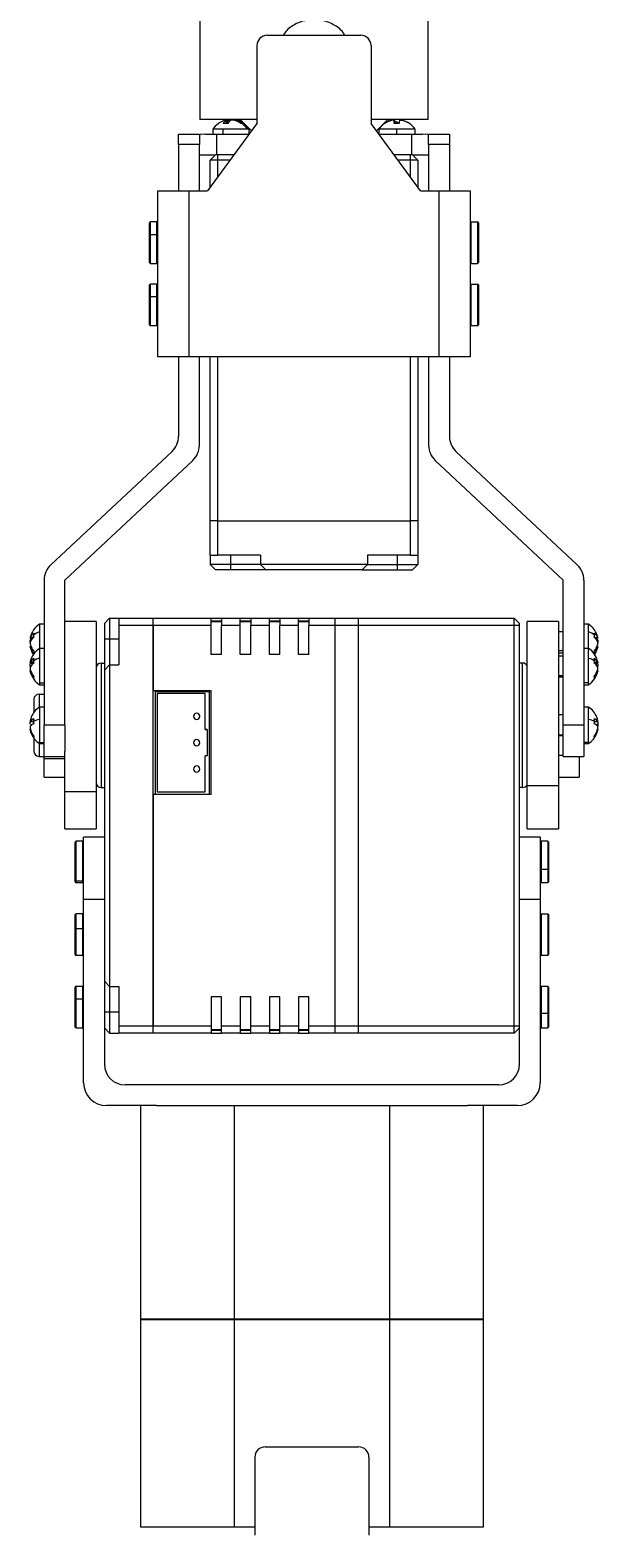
# Model space of a CAD drawing. Header units: millimetres. Extents: x 1167 to 2427, y 18 to 909.
# Drawn here: x 1397.4 to 1452.2, y 558.8 to 703.2 of the extents above; entities that cross this region are included whole.
import ezdxf

# ---------------------------------------------------------------- set-up
doc = ezdxf.new("R2010")
doc.units = ezdxf.units.MM

msp = doc.modelspace()

# ---------------------------------------------------------------- linework, layer by layer
at = {"color": 7, "linetype": 'Continuous', "lineweight": 25}
for p, q in [((1413.789, 705.565), (1413.789, 694.565)), ((1435.789, 694.565), (1435.789, 705.565)), ((1419.289, 701.685), (1419.289, 694.185)), ((1420.289, 702.685), (1429.289, 702.685)), ((1430.289, 701.685), (1430.289, 694.185)), ((1419.289, 694.565), (1413.789, 694.565)), ((1416.385, 694.173), (1416.385, 694.528)), ((1417.193, 694.528), (1417.193, 694.458)), ((1417.387, 694.468), (1417.415, 694.491)), ((1417.425, 694.457), (1417.425, 694.528)), ((1417.689, 694.565), (1418.772, 693.482)), ((1435.789, 694.565), (1430.289, 694.565)), ((1430.806, 693.482), (1431.889, 694.565)), ((1432.259, 694.481), (1432.216, 694.491)), ((1432.259, 694.491), (1432.303, 694.481)), ((1432.526, 694.165), (1432.526, 694.528)), ((1432.553, 694.168), (1432.553, 694.491)), ((1411.739, 693.155), (1413.739, 693.155)), ((1411.739, 692.155), (1411.739, 693.155)), ((1413.739, 693.155), (1413.739, 692.155)), ((1414.339, 693.155), (1415.406, 693.155)), ((1419.289, 694.185), (1414.514, 687.685)), ((1415.039, 693.621), (1415.039, 693.155)), ((1416.004, 693.621), (1415.039, 693.621)), ((1415.406, 693.155), (1415.406, 691.155)), ((1415.406, 693.155), (1418.539, 693.155)), ((1416.004, 693.621), (1416.004, 693.155)), ((1418.353, 693.621), (1416.004, 693.621)), ((1418.539, 693.621), (1418.353, 693.621)), ((1418.539, 693.164), (1418.539, 693.621)), ((1418.633, 693.621), (1418.539, 693.621)), ((1435.064, 687.685), (1430.289, 694.185)), ((1431.039, 693.621), (1430.946, 693.621)), ((1431.039, 693.621), (1431.039, 693.164)), ((1432.736, 693.621), (1431.039, 693.621)), ((1431.039, 693.155), (1434.172, 693.155)), ((1431.578, 694.176), (1431.578, 694.254)), ((1434.538, 693.621), (1432.736, 693.621)), ((1432.736, 693.621), (1432.736, 693.155)), ((1434.172, 693.155), (1434.172, 691.155)), ((1434.172, 693.155), (1435.239, 693.155)), ((1434.539, 693.621), (1434.538, 693.621)), ((1434.539, 693.155), (1434.539, 693.621)), ((1435.839, 693.155), (1437.839, 693.155)), ((1435.839, 692.155), (1435.839, 693.155)), ((1437.839, 693.155), (1437.839, 692.155)), ((1413.739, 692.155), (1411.739, 692.155)), ((1411.739, 692.155), (1411.739, 687.685)), ((1413.739, 687.685), (1413.739, 692.155)), ((1437.839, 692.155), (1435.839, 692.155)), ((1435.839, 692.155), (1435.839, 687.685)), ((1437.839, 692.155), (1437.839, 687.685)), ((1413.739, 691.155), (1415.289, 691.155)), ((1414.789, 690.655), (1415.289, 691.155)), ((1414.789, 688.06), (1414.789, 690.655)), ((1415.489, 691.155), (1415.289, 691.155)), ((1417.063, 691.155), (1415.489, 691.155)), ((1415.489, 691.155), (1415.489, 690.655)), ((1416.695, 690.655), (1415.489, 690.655)), ((1434.089, 691.155), (1432.516, 691.155)), ((1434.089, 690.655), (1432.883, 690.655)), ((1434.089, 690.655), (1434.089, 691.155)), ((1434.289, 691.155), (1434.089, 691.155)), ((1434.289, 691.155), (1435.839, 691.155)), ((1434.789, 690.655), (1434.789, 688.06)), ((1409.739, 671.685), (1409.739, 687.685)), ((1409.739, 687.685), (1412.739, 687.685)), ((1412.739, 687.685), (1412.739, 671.685)), ((1412.739, 687.685), (1414.514, 687.685)), ((1435.064, 687.685), (1436.839, 687.685)), ((1436.839, 671.685), (1436.839, 687.685)), ((1436.839, 687.685), (1439.839, 687.685)), ((1439.839, 687.685), (1439.839, 671.685)), ((1408.939, 683.419), (1408.939, 684.605)), ((1409.659, 684.685), (1409.019, 684.685)), ((1439.919, 684.685), (1440.559, 684.685)), ((1439.919, 684.685), (1439.919, 680.685)), ((1440.559, 684.685), (1440.559, 680.685)), ((1440.639, 684.605), (1440.639, 680.765)), ((1408.939, 680.765), (1408.939, 683.419)), ((1409.659, 683.449), (1409.019, 683.449)), ((1409.019, 680.685), (1409.659, 680.685)), ((1439.919, 680.685), (1440.559, 680.685)), ((1408.939, 677.419), (1408.939, 678.605)), ((1409.659, 678.685), (1409.019, 678.685)), ((1439.919, 678.685), (1439.919, 674.685)), ((1439.919, 678.685), (1440.559, 678.685)), ((1440.559, 678.685), (1440.559, 674.685)), ((1440.639, 678.605), (1440.639, 674.765)), ((1408.939, 674.765), (1408.939, 677.419)), ((1409.659, 677.449), (1409.019, 677.449)), ((1409.019, 674.685), (1409.659, 674.685)), ((1439.919, 674.685), (1440.559, 674.685)), ((1412.739, 671.685), (1409.739, 671.685)), ((1411.739, 671.685), (1411.739, 664.021)), ((1436.839, 671.685), (1412.739, 671.685)), ((1413.739, 663.155), (1413.739, 671.685)), ((1414.789, 655.855), (1414.789, 671.685)), ((1434.789, 671.685), (1434.789, 655.855)), ((1435.839, 671.685), (1435.839, 663.155)), ((1439.839, 671.685), (1436.839, 671.685)), ((1437.839, 671.685), (1437.839, 664.021)), ((1411.107, 662.562), (1399.423, 651.615)), ((1450.157, 651.614), (1438.473, 662.561)), ((1400.789, 650.155), (1413.107, 661.695)), ((1436.472, 661.695), (1448.789, 650.155)), ((1414.789, 652.555), (1414.789, 655.855)), ((1415.489, 655.855), (1414.789, 655.855)), ((1415.489, 655.855), (1415.489, 652.555)), ((1415.489, 655.855), (1434.089, 655.855)), ((1434.089, 652.555), (1434.089, 655.855)), ((1434.789, 655.855), (1434.089, 655.855)), ((1434.789, 655.855), (1434.789, 652.555)), ((1414.789, 652.555), (1415.489, 652.555)), ((1414.789, 652.555), (1414.789, 651.655)), ((1419.639, 652.555), (1415.489, 652.555)), ((1416.789, 651.655), (1416.789, 652.555)), ((1419.639, 652.555), (1419.639, 651.655)), ((1434.089, 652.555), (1429.939, 652.555)), ((1429.939, 652.555), (1429.939, 651.655)), ((1432.789, 652.555), (1432.789, 651.655)), ((1434.089, 652.555), (1434.789, 652.555)), ((1434.789, 652.555), (1434.789, 651.655)), ((1415.289, 651.155), (1414.789, 651.655)), ((1416.789, 651.655), (1414.789, 651.655)), ((1416.789, 651.155), (1415.289, 651.155)), ((1416.789, 651.155), (1416.789, 651.655)), ((1429.939, 651.655), (1419.639, 651.655)), ((1419.639, 651.655), (1420.139, 651.155)), ((1429.439, 651.155), (1420.139, 651.155)), ((1429.439, 651.155), (1429.939, 651.655)), ((1432.789, 651.655), (1432.789, 651.155)), ((1432.789, 651.655), (1434.789, 651.655)), ((1432.789, 651.155), (1434.289, 651.155)), ((1434.789, 651.655), (1434.289, 651.155)), ((1398.789, 650.155), (1398.789, 636.155)), ((1400.789, 636.155), (1400.789, 650.155)), ((1448.789, 636.155), (1448.789, 650.155)), ((1450.789, 650.155), (1450.789, 636.155)), ((1398.789, 645.905), (1398.323, 645.905)), ((1398.323, 645.905), (1398.323, 645.155)), ((1403.789, 646.155), (1400.789, 646.155)), ((1403.789, 646.155), (1403.789, 629.752)), ((1405.089, 646.48), (1404.589, 645.98)), ((1404.589, 645.98), (1404.589, 644.48)), ((1405.089, 646.48), (1405.089, 644.48)), ((1405.089, 646.48), (1405.989, 646.48)), ((1405.989, 646.48), (1409.289, 646.48)), ((1405.989, 646.48), (1405.989, 645.78)), ((1405.989, 645.78), (1405.989, 641.98)), ((1409.289, 645.78), (1405.989, 645.78)), ((1409.289, 645.78), (1409.289, 646.48)), ((1409.289, 646.48), (1414.889, 646.48)), ((1409.289, 607.18), (1409.289, 645.78)), ((1414.889, 645.78), (1409.289, 645.78)), ((1409.289, 645.78), (1409.289, 639.477)), ((1414.889, 645.78), (1414.889, 646.48)), ((1414.889, 646.48), (1415.889, 646.48)), ((1414.889, 646.23), (1415.889, 646.23)), ((1415.889, 646.13), (1414.889, 646.13)), ((1414.889, 642.98), (1414.889, 645.78)), ((1415.889, 646.48), (1415.889, 645.78)), ((1415.889, 646.48), (1417.689, 646.48)), ((1415.889, 642.98), (1415.889, 645.78)), ((1417.689, 645.78), (1415.889, 645.78)), ((1417.689, 645.78), (1417.689, 646.48)), ((1417.689, 646.48), (1418.689, 646.48)), ((1417.689, 646.23), (1418.689, 646.23)), ((1418.689, 646.13), (1417.689, 646.13)), ((1417.689, 642.98), (1417.689, 645.78)), ((1418.689, 646.48), (1420.489, 646.48)), ((1418.689, 646.48), (1418.689, 645.78)), ((1418.689, 642.98), (1418.689, 645.78)), ((1420.489, 645.78), (1418.689, 645.78)), ((1420.489, 645.78), (1420.489, 646.48)), ((1420.489, 646.48), (1421.489, 646.48)), ((1420.489, 646.23), (1421.489, 646.23)), ((1421.489, 646.13), (1420.489, 646.13)), ((1420.489, 642.98), (1420.489, 645.78)), ((1421.489, 646.48), (1423.289, 646.48)), ((1421.489, 646.48), (1421.489, 645.78)), ((1421.489, 642.98), (1421.489, 645.78)), ((1423.289, 645.78), (1421.489, 645.78)), ((1423.289, 645.78), (1423.289, 646.48)), ((1423.289, 646.48), (1424.289, 646.48)), ((1423.289, 646.23), (1424.289, 646.23)), ((1424.289, 646.13), (1423.289, 646.13)), ((1423.289, 642.98), (1423.289, 645.78)), ((1424.289, 646.48), (1424.289, 645.78)), ((1424.289, 646.48), (1426.789, 646.48)), ((1424.289, 642.98), (1424.289, 645.78)), ((1426.789, 645.78), (1424.289, 645.78)), ((1426.789, 646.48), (1429.089, 646.48)), ((1426.789, 646.48), (1426.789, 645.78)), ((1429.089, 645.78), (1426.789, 645.78)), ((1426.789, 645.78), (1426.789, 607.18)), ((1429.089, 645.78), (1429.089, 646.48)), ((1429.089, 646.48), (1444.089, 646.48)), ((1429.089, 607.18), (1429.089, 645.78)), ((1444.089, 645.78), (1429.089, 645.78)), ((1444.089, 646.48), (1444.589, 645.98)), ((1444.089, 607.18), (1444.089, 645.78)), ((1444.589, 645.78), (1444.589, 645.98)), ((1444.589, 607.18), (1444.589, 645.78)), ((1448.339, 646.155), (1445.339, 646.155)), ((1445.339, 630.322), (1445.339, 646.155)), ((1448.339, 646.155), (1448.339, 630.322)), ((1451.256, 645.905), (1450.789, 645.905)), ((1451.256, 645.155), (1451.256, 645.905)), ((1397.416, 644.581), (1397.72, 644.581)), ((1398.323, 645.155), (1398.323, 643.561)), ((1404.589, 644.48), (1405.089, 644.48)), ((1405.089, 644.48), (1405.989, 644.48)), ((1448.789, 645.155), (1448.339, 645.155)), ((1451.256, 643.561), (1451.256, 645.155)), ((1451.859, 644.581), (1452.162, 644.581)), ((1397.523, 643.728), (1397.416, 643.728)), ((1398.789, 643.561), (1398.323, 643.561)), ((1398.323, 643.561), (1398.323, 642.621)), ((1398.323, 642.621), (1398.323, 640.26)), ((1415.889, 642.98), (1414.889, 642.98)), ((1418.689, 642.98), (1417.689, 642.98)), ((1421.489, 642.98), (1420.489, 642.98)), ((1424.289, 642.98), (1423.289, 642.98)), ((1448.339, 643.155), (1448.789, 643.155)), ((1448.789, 642.811), (1448.339, 642.811)), ((1451.256, 643.561), (1450.789, 643.561)), ((1451.256, 642.621), (1451.256, 643.561)), ((1451.256, 640.26), (1451.256, 642.621)), ((1452.162, 643.728), (1452.056, 643.728)), ((1452.145, 642.242), (1452.119, 642.352)), ((1397.416, 642.246), (1397.436, 642.246)), ((1397.416, 642.219), (1397.772, 642.219)), ((1397.434, 641.377), (1397.416, 641.377)), ((1397.446, 642.299), (1397.436, 642.254)), ((1404.289, 642.155), (1404.289, 630.155)), ((1404.289, 642.155), (1404.589, 642.155)), ((1404.589, 641.48), (1405.089, 641.98)), ((1404.589, 641.48), (1404.589, 611.48)), ((1405.089, 641.98), (1405.089, 610.98)), ((1405.089, 641.98), (1405.989, 641.98)), ((1444.889, 642.155), (1444.589, 642.155)), ((1444.889, 630.155), (1444.889, 642.155)), ((1451.806, 642.219), (1452.162, 642.219)), ((1452.162, 641.377), (1452.142, 641.377)), ((1398.323, 640.26), (1398.323, 640.061)), ((1398.323, 640.26), (1398.789, 640.26)), ((1398.323, 640.061), (1398.789, 640.061)), ((1414.889, 639.477), (1409.289, 639.477)), ((1414.889, 629.477), (1414.889, 639.477)), ((1448.339, 640.811), (1448.789, 640.811)), ((1451.256, 640.26), (1450.789, 640.26)), ((1450.789, 640.061), (1451.256, 640.061)), ((1451.256, 640.061), (1451.256, 640.26)), ((1397.789, 638.655), (1397.789, 637.39)), ((1398.289, 639.155), (1398.789, 639.155)), ((1409.489, 639.427), (1414.689, 639.427)), ((1409.489, 639.427), (1409.489, 629.527)), ((1409.489, 639.427), (1414.689, 639.427)), ((1409.489, 639.427), (1409.489, 639.427)), ((1414.289, 639.227), (1409.689, 639.227)), ((1409.689, 639.227), (1409.689, 629.727)), ((1414.289, 639.227), (1409.689, 639.227)), ((1414.289, 635.734), (1414.289, 639.227)), ((1414.689, 639.427), (1414.689, 629.527)), ((1414.689, 639.427), (1414.689, 639.427)), ((1398.789, 637.905), (1398.323, 637.905)), ((1398.323, 637.905), (1398.323, 636.708)), ((1398.323, 636.708), (1398.323, 634.494)), ((1413.189, 637.017), (1413.189, 637.015)), ((1413.489, 636.717), (1413.489, 636.715)), ((1413.789, 637.015), (1413.789, 637.017)), ((1448.789, 637.155), (1448.339, 637.155)), ((1451.256, 637.905), (1450.789, 637.905)), ((1451.256, 636.708), (1451.256, 637.905)), ((1451.256, 634.494), (1451.256, 636.708)), ((1397.416, 636.524), (1397.764, 636.524)), ((1397.458, 635.785), (1397.416, 635.785)), ((1397.435, 635.718), (1397.416, 635.718)), ((1398.789, 633.155), (1398.789, 636.155)), ((1400.789, 636.155), (1398.789, 636.155)), ((1400.789, 636.155), (1400.789, 633.674)), ((1414.489, 635.734), (1414.289, 635.734)), ((1414.289, 635.734), (1414.289, 635.734)), ((1414.289, 635.734), (1414.489, 635.734)), ((1414.489, 635.734), (1414.489, 633.219)), ((1448.339, 635.155), (1448.789, 635.155)), ((1450.789, 636.155), (1448.789, 636.155)), ((1448.789, 633.155), (1448.789, 636.155)), ((1450.789, 636.155), (1450.789, 633.155)), ((1451.814, 636.524), (1452.162, 636.524)), ((1452.162, 635.785), (1452.12, 635.785)), ((1397.789, 634.919), (1397.789, 633.655)), ((1398.323, 634.494), (1398.323, 634.405)), ((1398.323, 634.494), (1398.789, 634.494)), ((1398.323, 634.405), (1398.789, 634.405)), ((1413.189, 634.477), (1413.189, 634.475)), ((1413.489, 634.177), (1413.489, 634.175)), ((1413.789, 634.475), (1413.789, 634.477)), ((1451.256, 634.494), (1450.789, 634.494)), ((1450.789, 634.405), (1451.256, 634.405)), ((1451.256, 634.405), (1451.256, 634.494)), ((1398.289, 633.155), (1398.789, 633.155)), ((1398.789, 632.953), (1398.789, 633.155)), ((1398.789, 633.155), (1400.789, 633.155)), ((1398.789, 632.953), (1400.789, 632.953)), ((1398.789, 631.155), (1398.789, 632.953)), ((1400.789, 629.752), (1400.789, 633.674)), ((1414.289, 629.727), (1414.289, 633.219)), ((1414.489, 633.219), (1414.289, 633.219)), ((1448.789, 633.155), (1450.789, 633.155)), ((1450.339, 633.155), (1450.339, 631.155)), ((1398.789, 631.155), (1400.789, 631.155)), ((1413.189, 631.937), (1413.189, 631.935)), ((1413.489, 631.637), (1413.489, 631.635)), ((1413.789, 631.935), (1413.789, 631.937)), ((1448.339, 631.155), (1450.339, 631.155)), ((1403.789, 629.752), (1400.789, 629.752)), ((1400.789, 626.155), (1400.789, 629.752)), ((1403.789, 629.752), (1403.789, 626.155)), ((1404.289, 630.155), (1404.589, 630.155)), ((1409.289, 629.477), (1409.289, 607.18)), ((1414.889, 629.477), (1409.289, 629.477)), ((1409.489, 629.527), (1414.689, 629.527)), ((1409.489, 629.527), (1409.489, 629.526)), ((1409.489, 629.526), (1414.689, 629.526)), ((1409.689, 629.727), (1414.289, 629.727)), ((1414.689, 629.527), (1414.689, 629.526)), ((1444.889, 630.155), (1444.589, 630.155)), ((1448.339, 630.322), (1445.339, 630.322)), ((1445.339, 626.155), (1445.339, 630.322)), ((1448.339, 630.322), (1448.339, 626.155)), ((1400.789, 626.155), (1403.789, 626.155)), ((1404.589, 625.361), (1402.589, 625.361)), ((1402.589, 619.361), (1402.589, 625.361)), ((1446.589, 625.361), (1444.589, 625.361)), ((1445.339, 626.155), (1448.339, 626.155)), ((1446.589, 625.361), (1446.589, 619.361)), ((1401.789, 621.199), (1401.789, 624.9)), ((1402.509, 624.98), (1401.869, 624.98)), ((1447.309, 624.98), (1446.669, 624.98)), ((1447.389, 624.9), (1447.389, 622.313)), ((1446.669, 622.285), (1447.309, 622.285)), ((1447.389, 622.313), (1447.389, 621.06)), ((1401.789, 621.06), (1401.789, 621.199)), ((1402.509, 621.125), (1401.869, 621.125)), ((1401.869, 620.98), (1402.509, 620.98)), ((1446.669, 620.98), (1447.309, 620.98)), ((1402.589, 601.68), (1402.589, 619.361)), ((1404.589, 619.361), (1402.589, 619.361)), ((1404.589, 619.361), (1404.589, 603.48)), ((1446.589, 619.361), (1444.589, 619.361)), ((1444.589, 603.48), (1444.589, 619.361)), ((1446.589, 619.361), (1446.589, 601.68)), ((1401.789, 616.514), (1401.789, 617.9)), ((1402.509, 617.98), (1401.869, 617.98)), ((1446.669, 617.98), (1446.669, 613.98)), ((1446.669, 617.98), (1447.309, 617.98)), ((1447.309, 617.98), (1447.309, 613.98)), ((1447.389, 617.9), (1447.389, 614.06)), ((1401.789, 614.06), (1401.789, 616.514)), ((1402.509, 616.536), (1401.869, 616.536)), ((1401.869, 613.98), (1402.509, 613.98)), ((1446.669, 613.98), (1447.309, 613.98)), ((1401.789, 609.713), (1401.789, 610.9)), ((1402.509, 610.98), (1401.869, 610.98)), ((1405.089, 610.98), (1404.589, 611.48)), ((1405.089, 610.98), (1405.989, 610.98)), ((1405.989, 610.98), (1405.989, 607.18)), ((1447.309, 610.98), (1446.669, 610.98)), ((1447.389, 610.9), (1447.389, 608.415)), ((1401.789, 607.06), (1401.789, 609.713)), ((1402.509, 609.743), (1401.869, 609.743)), ((1415.889, 609.98), (1414.889, 609.98)), ((1414.889, 609.98), (1414.889, 607.18)), ((1415.889, 607.18), (1415.889, 609.98)), ((1418.689, 609.98), (1417.689, 609.98)), ((1417.689, 609.98), (1417.689, 607.18)), ((1418.689, 607.18), (1418.689, 609.98)), ((1421.489, 609.98), (1420.489, 609.98)), ((1420.489, 609.98), (1420.489, 607.18)), ((1421.489, 607.18), (1421.489, 609.98)), ((1424.289, 609.98), (1423.289, 609.98)), ((1423.289, 609.98), (1423.289, 607.18)), ((1424.289, 607.18), (1424.289, 609.98)), ((1405.089, 608.48), (1404.589, 608.48)), ((1405.989, 608.48), (1405.089, 608.48)), ((1405.089, 608.48), (1405.089, 606.48)), ((1446.669, 608.391), (1447.309, 608.391)), ((1447.389, 608.415), (1447.389, 607.06)), ((1401.869, 606.98), (1402.509, 606.98)), ((1404.589, 606.98), (1405.089, 606.48)), ((1405.089, 606.48), (1405.989, 606.48)), ((1405.989, 607.18), (1409.289, 607.18)), ((1405.989, 607.18), (1405.989, 606.48)), ((1409.289, 606.48), (1405.989, 606.48)), ((1409.289, 606.48), (1409.289, 607.18)), ((1409.289, 607.18), (1414.889, 607.18)), ((1414.889, 606.48), (1409.289, 606.48)), ((1414.889, 607.18), (1414.889, 606.48)), ((1414.889, 606.83), (1415.889, 606.83)), ((1415.889, 606.73), (1414.889, 606.73)), ((1414.889, 606.48), (1415.889, 606.48)), ((1415.889, 607.18), (1417.689, 607.18)), ((1415.889, 606.48), (1415.889, 607.18)), ((1417.689, 606.48), (1415.889, 606.48)), ((1417.689, 607.18), (1417.689, 606.48)), ((1417.689, 606.83), (1418.689, 606.83)), ((1418.689, 606.73), (1417.689, 606.73)), ((1417.689, 606.48), (1418.689, 606.48)), ((1418.689, 607.18), (1420.489, 607.18)), ((1418.689, 606.48), (1418.689, 607.18)), ((1420.489, 606.48), (1418.689, 606.48)), ((1420.489, 607.18), (1420.489, 606.48)), ((1420.489, 606.83), (1421.489, 606.83)), ((1421.489, 606.73), (1420.489, 606.73)), ((1420.489, 606.48), (1421.489, 606.48)), ((1421.489, 607.18), (1423.289, 607.18)), ((1421.489, 606.48), (1421.489, 607.18)), ((1423.289, 606.48), (1421.489, 606.48)), ((1423.289, 607.18), (1423.289, 606.48)), ((1423.289, 606.83), (1424.289, 606.83)), ((1424.289, 606.73), (1423.289, 606.73)), ((1423.289, 606.48), (1424.289, 606.48)), ((1424.289, 607.18), (1426.789, 607.18)), ((1424.289, 606.48), (1424.289, 607.18)), ((1426.789, 606.48), (1424.289, 606.48)), ((1426.789, 607.18), (1426.789, 606.48)), ((1426.789, 607.18), (1429.089, 607.18)), ((1429.089, 606.48), (1426.789, 606.48)), ((1429.089, 606.48), (1429.089, 607.18)), ((1429.089, 607.18), (1444.089, 607.18)), ((1444.089, 606.48), (1429.089, 606.48)), ((1444.089, 607.18), (1444.589, 607.18)), ((1444.589, 606.98), (1444.089, 606.48)), ((1446.669, 606.98), (1447.309, 606.98)), ((1442.589, 601.48), (1406.589, 601.48)), ((1409.606, 599.48), (1404.789, 599.48)), ((1408.089, 578.88), (1408.089, 599.48)), ((1409.606, 599.48), (1417.089, 599.48)), ((1417.089, 599.48), (1417.089, 578.88)), ((1417.089, 599.48), (1432.089, 599.48)), ((1432.089, 578.88), (1432.089, 599.48)), ((1432.089, 599.48), (1439.573, 599.48)), ((1444.389, 599.48), (1439.573, 599.48)), ((1441.089, 599.48), (1441.089, 578.88)), ((1417.089, 578.88), (1408.089, 578.88)), ((1417.089, 578.88), (1408.089, 578.88)), ((1408.089, 578.85), (1417.089, 578.85)), ((1408.089, 558.85), (1408.089, 578.85)), ((1408.089, 578.85), (1417.089, 578.85)), ((1414.089, 578.85), (1414.089, 578.88)), ((1414.089, 578.85), (1414.089, 578.88)), ((1415.089, 578.88), (1415.089, 578.85)), ((1415.089, 578.88), (1415.089, 578.85)), ((1432.089, 578.88), (1417.089, 578.88)), ((1432.089, 578.88), (1417.089, 578.88)), ((1417.089, 578.85), (1432.089, 578.85)), ((1417.089, 578.85), (1417.089, 558.85)), ((1417.089, 578.85), (1432.089, 578.85)), ((1441.089, 578.88), (1432.089, 578.88)), ((1441.089, 578.88), (1432.089, 578.88)), ((1432.089, 578.85), (1441.089, 578.85)), ((1432.089, 558.85), (1432.089, 578.85)), ((1432.089, 578.85), (1441.089, 578.85)), ((1434.089, 578.85), (1434.089, 578.88)), ((1434.089, 578.85), (1434.089, 578.88)), ((1435.089, 578.88), (1435.089, 578.85)), ((1435.089, 578.88), (1435.089, 578.85)), ((1441.089, 578.85), (1441.089, 558.85)), ((1420.089, 566.58), (1429.089, 566.58)), ((1419.089, 565.58), (1419.089, 558.08)), ((1430.089, 565.58), (1430.089, 558.08)), ((1417.089, 558.85), (1408.089, 558.85)), ((1419.089, 558.85), (1417.089, 558.85)), ((1432.089, 558.85), (1430.089, 558.85)), ((1441.089, 558.85), (1432.089, 558.85))]:
    msp.add_line(p, q, dxfattribs=at)
at = {"color": 8, "linetype": 'Continuous', "lineweight": 25}
for p, q in [((1416.364, 694.175), (1416.364, 694.491)), ((1416.499, 694.199), (1416.499, 694.491)), ((1417.304, 694.419), (1417.304, 694.491)), ((1417.415, 694.46), (1417.415, 694.491)), ((1417.686, 694.354), (1417.686, 694.491)), ((1432.259, 694.481), (1432.259, 694.491)), ((1432.526, 694.165), (1432.526, 694.491)), ((1433.247, 694.487), (1433.247, 694.491)), ((1431.502, 694.17), (1431.502, 694.177)), ((1415.489, 690.655), (1415.489, 689.013)), ((1434.089, 689.013), (1434.089, 690.655)), ((1409.019, 683.449), (1409.019, 684.685)), ((1409.659, 683.449), (1409.659, 684.685)), ((1409.019, 680.685), (1409.019, 683.449)), ((1409.659, 680.685), (1409.659, 683.449)), ((1409.019, 677.449), (1409.019, 678.685)), ((1409.659, 677.449), (1409.659, 678.685)), ((1409.019, 674.685), (1409.019, 677.449)), ((1409.659, 674.685), (1409.659, 677.449)), ((1415.489, 671.685), (1415.489, 655.855)), ((1434.089, 655.855), (1434.089, 671.685)), ((1397.76, 644.617), (1397.453, 644.617)), ((1451.818, 644.617), (1452.125, 644.617)), ((1397.562, 643.642), (1397.453, 643.642)), ((1448.789, 643.334), (1448.339, 643.334)), ((1452.016, 643.642), (1452.125, 643.642)), ((1397.77, 642.241), (1397.453, 642.241)), ((1397.712, 642.095), (1397.453, 642.095)), ((1397.529, 641.297), (1397.453, 641.297)), ((1448.789, 640.925), (1448.339, 640.925)), ((1451.808, 642.241), (1452.125, 642.241)), ((1451.867, 642.095), (1452.125, 642.095)), ((1452.05, 641.297), (1452.125, 641.297)), ((1398.289, 639.155), (1398.289, 637.882)), ((1397.764, 636.534), (1397.453, 636.534)), ((1397.765, 636.503), (1397.453, 636.503)), ((1397.497, 635.649), (1397.453, 635.649)), ((1448.789, 635.206), (1448.339, 635.206)), ((1451.814, 636.534), (1452.125, 636.534)), ((1451.814, 636.503), (1452.125, 636.503)), ((1452.081, 635.649), (1452.125, 635.649)), ((1398.289, 634.427), (1398.289, 633.155)), ((1448.789, 633.238), (1448.339, 633.238)), ((1401.869, 621.125), (1401.869, 624.98)), ((1402.509, 621.125), (1402.509, 624.98)), ((1446.669, 624.98), (1446.669, 622.285)), ((1447.309, 624.98), (1447.309, 622.285)), ((1446.669, 622.285), (1446.669, 620.98)), ((1447.309, 622.285), (1447.309, 620.98)), ((1401.869, 620.98), (1401.869, 621.125)), ((1402.509, 620.98), (1402.509, 621.125)), ((1401.869, 616.536), (1401.869, 617.98)), ((1402.509, 616.536), (1402.509, 617.98)), ((1401.869, 613.98), (1401.869, 616.536)), ((1402.509, 613.98), (1402.509, 616.536)), ((1401.869, 609.743), (1401.869, 610.98)), ((1402.509, 609.743), (1402.509, 610.98)), ((1446.669, 610.98), (1446.669, 608.391)), ((1447.309, 610.98), (1447.309, 608.391)), ((1401.869, 606.98), (1401.869, 609.743)), ((1402.509, 606.98), (1402.509, 609.743)), ((1446.669, 608.391), (1446.669, 606.98)), ((1447.309, 608.391), (1447.309, 606.98))]:
    msp.add_line(p, q, dxfattribs=at)
at = {"color": 7, "linetype": 'Continuous', "lineweight": 25, "flags": 128}
for points in [[(1414.339, 693.155), (1413.832, 693.105), (1413.739, 693.084)], [(1431.578, 694.176), (1431.562, 694.175), (1431.503, 694.17)], [(1435.839, 693.084), (1435.746, 693.105), (1435.239, 693.155)], [(1434.289, 691.155), (1434.569, 690.875), (1434.789, 690.655)], [(1409.019, 683.449), (1409.004, 683.449), (1408.989, 683.447), (1408.975, 683.444), (1408.963, 683.44), (1408.953, 683.436), (1408.945, 683.43), (1408.941, 683.425), (1408.939, 683.419)], [(1409.739, 683.419), (1409.738, 683.425), (1409.733, 683.43), (1409.726, 683.436), (1409.716, 683.44), (1409.704, 683.444), (1409.69, 683.447), (1409.675, 683.449), (1409.659, 683.449)], [(1409.019, 677.449), (1409.004, 677.449), (1408.989, 677.447), (1408.975, 677.444), (1408.963, 677.44), (1408.953, 677.436), (1408.945, 677.43), (1408.941, 677.425), (1408.939, 677.419)], [(1409.739, 677.419), (1409.738, 677.425), (1409.733, 677.43), (1409.726, 677.436), (1409.716, 677.44), (1409.704, 677.444), (1409.69, 677.447), (1409.675, 677.449), (1409.659, 677.449)], [(1444.589, 645.78), (1444.309, 645.78), (1444.089, 645.78)], [(1397.453, 642.095), (1397.478, 642.184), (1397.498, 642.246)], [(1452.09, 642.219), (1452.101, 642.184), (1452.125, 642.095)], [(1397.543, 636.946), (1397.487, 636.79), (1397.435, 636.593)], [(1452.147, 636.577), (1452.096, 636.775), (1452.035, 636.946)], [(1397.432, 635.731), (1397.483, 635.533), (1397.543, 635.364)], [(1452.035, 635.364), (1452.091, 635.52), (1452.143, 635.716)], [(1446.589, 622.313), (1446.591, 622.307), (1446.595, 622.302), (1446.603, 622.297), (1446.613, 622.293), (1446.625, 622.29), (1446.639, 622.287), (1446.654, 622.286), (1446.669, 622.285)], [(1447.309, 622.285), (1447.325, 622.286), (1447.34, 622.287), (1447.354, 622.29), (1447.366, 622.293), (1447.376, 622.297), (1447.383, 622.302), (1447.388, 622.307), (1447.389, 622.313)], [(1401.869, 616.536), (1401.854, 616.536), (1401.839, 616.534), (1401.825, 616.532), (1401.813, 616.53), (1401.803, 616.526), (1401.795, 616.522), (1401.791, 616.518), (1401.789, 616.514)], [(1402.589, 616.514), (1402.588, 616.518), (1402.583, 616.522), (1402.576, 616.526), (1402.566, 616.53), (1402.554, 616.532), (1402.54, 616.534), (1402.525, 616.536), (1402.509, 616.536)], [(1401.869, 609.743), (1401.854, 609.743), (1401.839, 609.741), (1401.825, 609.738), (1401.813, 609.734), (1401.803, 609.73), (1401.795, 609.724), (1401.791, 609.719), (1401.789, 609.713)], [(1402.589, 609.713), (1402.588, 609.719), (1402.583, 609.724), (1402.576, 609.73), (1402.566, 609.734), (1402.554, 609.738), (1402.54, 609.741), (1402.525, 609.743), (1402.509, 609.743)], [(1446.589, 608.415), (1446.591, 608.41), (1446.595, 608.406), (1446.603, 608.402), (1446.613, 608.398), (1446.625, 608.395), (1446.639, 608.393), (1446.654, 608.392), (1446.669, 608.391)], [(1447.309, 608.391), (1447.325, 608.392), (1447.34, 608.393), (1447.354, 608.395), (1447.366, 608.398), (1447.376, 608.402), (1447.383, 608.406), (1447.388, 608.41), (1447.389, 608.415)]]:
    msp.add_lwpolyline(points, dxfattribs=at)
at = {"color": 7, "linetype": 'Continuous', "lineweight": 25}
for centre, radius, start, end in [((1420.289, 701.685), 1, 90, 180), ((1429.289, 701.685), 1, 0, 90), ((1416.789, 692.447), 2.107, 105.32827, 146.14496), ((1416.795, 693.714), 0.889, 119.01462, 149.73746), ((1417.242, 693.714), 0.889, 119.01462, 149.73746), ((1416.648, 692.767), 1.777, 51.70347, 75.95959), ((1416.789, 692.447), 2.107, 33.85504, 76.74934), ((1416.872, 692.767), 1.777, 51.70347, 75.95959), ((1417.38, 694.092), 0.503, 35.58775, 52.48767), ((1418.376, 693.948), 0.732, 138.86058, 149.06244), ((1432.782, 692.449), 2.091, 102.4256, 125.00825), ((1432.797, 692.449), 2.091, 102.4256, 125.00825), ((1432.738, 694.231), 0.783, 160.59502, 169.87935), ((1436.732, 694.031), 4.232, 173.7675, 178.23843), ((1428.346, 694.031), 4.232, 1.76157, 6.2325), ((1431.809, 692.458), 2.082, 57.53107, 68.78424), ((1431.766, 692.458), 2.082, 54.90491, 67.48258), ((1437.232, 694.031), 4.232, 173.7675, 178.23843), ((1432.781, 692.449), 2.091, 54.99175, 77.5744), ((1432.797, 692.449), 2.091, 54.99175, 77.5744), ((1416.251, 692.794), 1.385, 80.72053, 99.27947), ((1417.863, 693.818), 0.362, 90.14621, 108.21724), ((1416.62, 692.591), 2.016, 30.72686, 51.99282), ((1417.861, 693.818), 0.362, 71.78276, 89.85379), ((1432.789, 692.447), 2.107, 124.73066, 146.14496), ((1431.607, 694.162), 0.0246, 133.44884, 180.69645), ((1431.573, 694.162), 0.0246, 359.30355, 46.55116), ((1428.29, 693.766), 3.375, 7.21593, 9.08335), ((1432.752, 692.449), 1.731, 81.69814, 98.30186), ((1434.006, 694.162), 0.0246, 133.44884, 180.69645), ((1432.789, 692.448), 2.107, 33.84163, 55.27447), ((1432.789, 692.447), 2.107, 33.85504, 55.26934), ((1409.019, 684.605), 0.08, 90, 180), ((1409.659, 684.605), 0.08, 0, 90), ((1439.919, 684.605), 0.08, 90, 180), ((1440.559, 684.605), 0.08, 0, 90), ((1409.019, 680.765), 0.08, 180, 270), ((1409.659, 680.765), 0.08, 270, 0), ((1439.919, 680.765), 0.08, 180, 270), ((1440.559, 680.765), 0.08, 270, 0), ((1409.019, 678.605), 0.08, 90, 180), ((1409.659, 678.605), 0.08, 0, 90), ((1439.919, 678.605), 0.08, 90, 180), ((1440.559, 678.605), 0.08, 0, 90), ((1409.019, 674.765), 0.08, 180, 270), ((1409.659, 674.765), 0.08, 270, 0), ((1439.919, 674.765), 0.08, 180, 270), ((1440.559, 674.765), 0.08, 270, 0), ((1409.739, 664.021), 2, 313.13483, 0), ((1439.839, 664.021), 2, 180, 226.8958), ((1411.739, 663.155), 2, 313.13483, 0), ((1437.839, 663.155), 2, 180, 226.86517), ((1400.789, 650.155), 2, 133.1042, 180), ((1448.789, 650.155), 2, 0, 46.86517), ((1399.497, 644.155), 2.107, 123.85504, 167.20552), ((1450.082, 644.155), 2.107, 12.7281, 56.14496), ((1398.429, 644.208), 1.058, 127.67064, 157.26956), ((1398.429, 643.798), 1.058, 127.67064, 157.26956), ((1398.891, 643.994), 1.489, 156.78251, 164.9401), ((1398.978, 644.349), 1.582, 195.41279, 220.8968), ((1399.015, 643.273), 2.005, 110.19394, 128.57911), ((1398.936, 644.84), 1.171, 169.90534, 179.98989), ((1398.936, 644.841), 1.171, 180.01011, 190.09466), ((1450.564, 643.273), 2.005, 51.42089, 69.80606), ((1451.149, 644.208), 1.058, 22.73044, 52.32936), ((1450.643, 644.84), 1.171, 0.01011, 10.09466), ((1450.643, 644.841), 1.171, 349.90534, 359.98989), ((1451.149, 643.798), 1.058, 22.73044, 52.32936), ((1450.6, 644.349), 1.582, 319.1032, 344.58721), ((1450.687, 643.994), 1.489, 15.0599, 23.21749), ((1399.497, 644.155), 2.107, 192.63376, 213.77695), ((1399.497, 641.811), 2.107, 123.85504, 166.61837), ((1398.978, 644.063), 1.582, 195.41279, 220.8968), ((1398.25, 641.814), 0.904, 121.15086, 151.82293), ((1398.337, 643.17), 0.573, 165.56143, 194.43857), ((1398.934, 640.539), 2.17, 106.36906, 122.62391), ((1399.129, 642.366), 1.365, 170.65048, 179.99475), ((1399.129, 642.367), 1.365, 180.00525, 189.34952), ((1450.082, 641.811), 2.107, 14.86244, 56.14496), ((1450.644, 640.539), 2.17, 57.37609, 73.63094), ((1450.6, 644.063), 1.582, 319.1032, 344.58721), ((1451.241, 643.17), 0.573, 345.56143, 14.43857), ((1451.328, 641.814), 0.904, 28.17707, 58.84914), ((1450.449, 642.366), 1.365, 0.00525, 9.34952), ((1450.449, 642.367), 1.365, 350.65048, 359.99475), ((1450.082, 644.155), 2.107, 326.22305, 347.28534), ((1398.25, 641.371), 0.904, 121.15086, 151.82293), ((1399.157, 641.958), 1.758, 194.16206, 218.53398), ((1399.157, 641.727), 1.758, 194.16206, 218.53398), ((1399.497, 641.811), 2.107, 194.86244, 236.14496), ((1404.289, 641.655), 0.5, 90, 180), ((1444.889, 641.655), 0.5, 25.84193, 90), ((1450.082, 641.811), 2.107, 303.85504, 347.58828), ((1451.328, 641.371), 0.904, 28.17707, 58.84914), ((1450.421, 641.958), 1.758, 321.46602, 345.83794), ((1450.421, 641.727), 1.758, 321.46602, 345.83794), ((1398.143, 640.748), 0.379, 162.22803, 197.77197), ((1451.435, 640.748), 0.379, 342.22803, 17.77197), ((1398.289, 638.655), 0.5, 90, 180), ((1399.315, 636.228), 1.911, 157.94869, 166.91905), ((1398.069, 636.025), 0.799, 111.04335, 140.45254), ((1399.497, 636.155), 2.107, 123.85504, 157.95601), ((1399.325, 636.534), 1.561, 171.25728, 179.99799), ((1398.852, 634.023), 2.737, 101.16436, 113.42892), ((1413.489, 637.017), 0.3, 90, 270), ((1413.489, 637.015), 0.3, 180, 270), ((1413.489, 637.017), 0.3, 270, 90), ((1413.489, 637.015), 0.3, 270, 360), ((1450.082, 636.155), 2.107, 22.04399, 56.14496), ((1450.726, 634.023), 2.737, 66.57108, 78.83564), ((1451.509, 636.025), 0.799, 39.54746, 68.95665), ((1450.253, 636.534), 1.561, 0.00201, 8.74272), ((1450.264, 636.228), 1.911, 13.08095, 22.05131), ((1398.069, 635.551), 0.799, 111.04335, 140.45254), ((1397.842, 636.529), 0.479, 215.702, 230.91865), ((1399.338, 636.247), 1.936, 193.15273, 216.52098), ((1399.338, 636.089), 1.936, 193.15273, 216.52098), ((1399.497, 636.155), 2.107, 202.04399, 236.14496), ((1399.325, 636.534), 1.561, 180.00201, 188.74272), ((1450.082, 636.155), 2.107, 303.85504, 337.95601), ((1450.253, 636.534), 1.561, 351.25728, 359.99799), ((1451.509, 635.551), 0.799, 39.54746, 68.95665), ((1450.24, 636.247), 1.936, 323.47902, 346.84727), ((1450.24, 636.089), 1.936, 323.47902, 346.84727), ((1451.721, 636.543), 0.499, 308.92864, 323.99974), ((1397.947, 635.016), 0.182, 154.33645, 205.66355), ((1413.489, 634.477), 0.3, 90, 270), ((1413.489, 634.475), 0.3, 180, 270), ((1413.489, 634.477), 0.3, 270, 90), ((1413.489, 634.475), 0.3, 270, 360), ((1451.632, 635.016), 0.182, 334.33645, 25.66355), ((1398.289, 633.655), 0.5, 180, 270), ((1413.489, 631.937), 0.3, 90, 270), ((1413.489, 631.935), 0.3, 180, 270), ((1413.489, 631.937), 0.3, 270, 90), ((1413.489, 631.935), 0.3, 270, 360), ((1404.289, 630.655), 0.5, 180, 270), ((1444.889, 630.655), 0.5, 270, 334.15807), ((1401.869, 624.9), 0.08, 90, 180), ((1402.509, 624.9), 0.08, 0, 90), ((1446.669, 624.9), 0.08, 90, 180), ((1447.309, 624.9), 0.08, 0, 90), ((1401.866, 621.202), 0.0773, 182.23988, 272.07709), ((1401.869, 621.06), 0.08, 180, 270), ((1402.512, 621.202), 0.0773, 267.92291, 357.76012), ((1402.509, 621.06), 0.08, 270, 0), ((1446.669, 621.06), 0.08, 180, 270), ((1447.309, 621.06), 0.08, 270, 0), ((1401.869, 617.9), 0.08, 90, 180), ((1402.509, 617.9), 0.08, 0, 90), ((1446.669, 617.9), 0.08, 90, 180), ((1447.309, 617.9), 0.08, 0, 90), ((1401.869, 614.06), 0.08, 180, 270), ((1402.509, 614.06), 0.08, 270, 0), ((1446.669, 614.06), 0.08, 180, 270), ((1447.309, 614.06), 0.08, 270, 0), ((1401.869, 610.9), 0.08, 90, 180), ((1402.509, 610.9), 0.08, 0, 90), ((1446.669, 610.9), 0.08, 90, 180), ((1447.309, 610.9), 0.08, 0, 90), ((1401.869, 607.06), 0.08, 180, 270), ((1402.509, 607.06), 0.08, 270, 0), ((1446.669, 607.06), 0.08, 180, 270), ((1447.309, 607.06), 0.08, 270, 0), ((1406.589, 603.48), 2, 180, 270), ((1442.589, 603.48), 2, 270, 0), ((1404.789, 601.68), 2.2, 180, 270), ((1444.389, 601.68), 2.2, 270, 0), ((1420.089, 565.58), 1, 90, 180), ((1429.089, 565.58), 1, 0, 90)]:
    msp.add_arc(centre, radius, start, end, dxfattribs=at)
for points, knots in [([(1427.789, 702.635), (1427.726, 702.743), (1427.447, 703.213), (1426.624, 703.79), (1425.431, 704.225), (1424.157, 704.221), (1423.008, 703.812), (1422.178, 703.254), (1421.878, 702.762), (1421.789, 702.617)], [0, 0, 0, 0, 0.0529788, 0.2325414, 0.4139397, 0.5871326, 0.7551005, 0.9276559, 1, 1, 1, 1]), ([(1416.364, 694.491), (1416.373, 694.496), (1416.386, 694.503), (1416.385, 694.508), (1416.376, 694.509), (1416.36, 694.508), (1416.33, 694.503), (1416.297, 694.496), (1416.275, 694.491)], [0, 0, 0, 0, 0.2501821, 0.3759168, 0.4997537, 0.6235029, 0.7495628, 1, 1, 1, 1]), ([(1416.499, 694.491), (1416.524, 694.496), (1416.561, 694.503), (1416.614, 694.508), (1416.652, 694.509), (1416.688, 694.508), (1416.732, 694.503), (1416.753, 694.496), (1416.768, 694.491)], [0, 0, 0, 0, 0.2501821, 0.37601, 0.4997529, 0.6235961, 0.7495628, 1, 1, 1, 1]), ([(1417.079, 694.491), (1417.055, 694.496), (1417.018, 694.503), (1416.965, 694.508), (1416.926, 694.509), (1416.89, 694.508), (1416.847, 694.503), (1416.825, 694.496), (1416.811, 694.491)], [0, 0, 0, 0, 0.2501821, 0.37601, 0.4997529, 0.6235961, 0.7495628, 1, 1, 1, 1]), ([(1417.215, 694.491), (1417.206, 694.496), (1417.192, 694.503), (1417.194, 694.508), (1417.202, 694.509), (1417.218, 694.508), (1417.249, 694.503), (1417.282, 694.496), (1417.304, 694.491)], [0, 0, 0, 0, 0.2501821, 0.3759168, 0.4997537, 0.6235029, 0.7495628, 1, 1, 1, 1]), ([(1417.435, 694.491), (1417.461, 694.496), (1417.5, 694.503), (1417.552, 694.508), (1417.589, 694.509), (1417.622, 694.508), (1417.66, 694.503), (1417.676, 694.496), (1417.686, 694.491)], [0, 0, 0, 0, 0.2501821, 0.37600998, 0.49975291, 0.62359609, 0.74956278, 1, 1, 1, 1]), ([(1432.216, 694.491), (1432.19, 694.496), (1432.151, 694.503), (1432.102, 694.508), (1432.07, 694.509), (1432.042, 694.508), (1432.013, 694.503), (1432.005, 694.496), (1432, 694.491)], [0, 0, 0, 0, 0.2501821, 0.37601, 0.4997529, 0.6235961, 0.7495628, 1, 1, 1, 1]), ([(1432.077, 694.491), (1432.077, 694.496), (1432.078, 694.503), (1432.1, 694.508), (1432.122, 694.509), (1432.15, 694.508), (1432.195, 694.503), (1432.233, 694.496), (1432.259, 694.491)], [0, 0, 0, 0, 0.2501821, 0.3759168, 0.4997537, 0.6235029, 0.7495628, 1, 1, 1, 1]), ([(1432.526, 694.491), (1432.523, 694.496), (1432.52, 694.503), (1432.496, 694.508), (1432.472, 694.509), (1432.442, 694.508), (1432.397, 694.503), (1432.358, 694.496), (1432.332, 694.491)], [0, 0, 0, 0, 0.2501821, 0.3759168, 0.4997537, 0.6235029, 0.7495628, 1, 1, 1, 1]), ([(1433.231, 694.491), (1433.205, 694.496), (1433.166, 694.503), (1433.119, 694.508), (1433.087, 694.509), (1433.061, 694.508), (1433.035, 694.503), (1433.029, 694.496), (1433.025, 694.491)], [0, 0, 0, 0, 0.2501821, 0.37601, 0.4997529, 0.6235961, 0.7495628, 1, 1, 1, 1]), ([(1433.053, 694.491), (1433.055, 694.496), (1433.058, 694.503), (1433.082, 694.508), (1433.106, 694.509), (1433.136, 694.508), (1433.182, 694.503), (1433.221, 694.496), (1433.247, 694.491)], [0, 0, 0, 0, 0.2501821, 0.3759168, 0.4997537, 0.6235029, 0.7495628, 1, 1, 1, 1]), ([(1419.639, 651.655), (1419.596, 651.655), (1419.511, 651.655), (1418.852, 651.655), (1417.91, 651.655), (1417.163, 651.655), (1416.789, 651.655)], [0, 0, 0, 0, 0.2500002, 0.5000002, 0.7500002, 1, 1, 1, 1]), ([(1420.139, 651.155), (1420.089, 651.155), (1419.988, 651.155), (1419.213, 651.155), (1418.106, 651.155), (1417.228, 651.155), (1416.789, 651.155)], [0, 0, 0, 0, 0.2499998, 0.4999998, 0.7499998, 1, 1, 1, 1]), ([(1429.439, 651.155), (1429.49, 651.155), (1429.59, 651.155), (1430.365, 651.155), (1431.472, 651.155), (1432.35, 651.155), (1432.789, 651.155)], [0, 0, 0, 0, 0.2499999, 0.4999998, 0.7499999, 1, 1, 1, 1]), ([(1397.453, 644.667), (1397.448, 644.647), (1397.44, 644.618), (1397.436, 644.594), (1397.434, 644.583), (1397.436, 644.58), (1397.44, 644.586), (1397.448, 644.605), (1397.453, 644.617)], [0, 0, 0, 0, 0.2501821, 0.3759168, 0.4997537, 0.6235029, 0.7495628, 1, 1, 1, 1]), ([(1397.453, 644.103), (1397.448, 644.12), (1397.44, 644.146), (1397.436, 644.193), (1397.434, 644.231), (1397.436, 644.27), (1397.44, 644.323), (1397.448, 644.358), (1397.453, 644.381)], [0, 0, 0, 0, 0.2501821, 0.37601, 0.4997529, 0.6235961, 0.7495628, 1, 1, 1, 1]), ([(1397.453, 644.207), (1397.448, 644.189), (1397.44, 644.163), (1397.436, 644.116), (1397.434, 644.078), (1397.436, 644.039), (1397.44, 643.986), (1397.448, 643.951), (1397.453, 643.928)], [0, 0, 0, 0, 0.2501821, 0.37601, 0.4997529, 0.6235961, 0.7495628, 1, 1, 1, 1]), ([(1404.589, 644.48), (1404.589, 644.087), (1404.589, 643.3), (1404.589, 642.309), (1404.589, 641.615), (1404.589, 641.525), (1404.589, 641.48)], [0, 0, 0, 0, 0.25000013, 0.50000017, 0.75000013, 1, 1, 1, 1]), ([(1452.125, 644.617), (1452.13, 644.605), (1452.138, 644.586), (1452.143, 644.58), (1452.144, 644.583), (1452.143, 644.594), (1452.138, 644.618), (1452.13, 644.647), (1452.125, 644.667)], [0, 0, 0, 0, 0.2501821, 0.37601, 0.4997529, 0.6235961, 0.7495628, 1, 1, 1, 1]), ([(1452.125, 644.381), (1452.13, 644.358), (1452.138, 644.323), (1452.143, 644.271), (1452.144, 644.231), (1452.143, 644.193), (1452.138, 644.146), (1452.13, 644.12), (1452.125, 644.103)], [0, 0, 0, 0, 0.2501821, 0.3759168, 0.4997537, 0.6235029, 0.7495628, 1, 1, 1, 1]), ([(1452.125, 643.928), (1452.13, 643.951), (1452.138, 643.986), (1452.143, 644.039), (1452.144, 644.078), (1452.143, 644.116), (1452.138, 644.163), (1452.13, 644.189), (1452.125, 644.207)], [0, 0, 0, 0, 0.2501821, 0.3759168, 0.4997537, 0.6235029, 0.7495628, 1, 1, 1, 1]), ([(1397.453, 643.642), (1397.448, 643.662), (1397.44, 643.692), (1397.436, 643.715), (1397.434, 643.726), (1397.436, 643.729), (1397.44, 643.723), (1397.448, 643.705), (1397.453, 643.692)], [0, 0, 0, 0, 0.2501821, 0.3759168, 0.4997537, 0.6235029, 0.7495628, 1, 1, 1, 1]), ([(1452.125, 643.692), (1452.13, 643.705), (1452.138, 643.723), (1452.143, 643.729), (1452.144, 643.726), (1452.143, 643.715), (1452.138, 643.692), (1452.13, 643.662), (1452.125, 643.642)], [0, 0, 0, 0, 0.2501821, 0.37601, 0.4997529, 0.6235961, 0.7495628, 1, 1, 1, 1]), ([(1397.453, 642.326), (1397.448, 642.304), (1397.44, 642.272), (1397.436, 642.242), (1397.434, 642.227), (1397.436, 642.219), (1397.44, 642.218), (1397.448, 642.232), (1397.453, 642.241)], [0, 0, 0, 0, 0.2501821, 0.3759168, 0.4997537, 0.6235029, 0.7495628, 1, 1, 1, 1]), ([(1397.453, 641.825), (1397.448, 641.84), (1397.44, 641.862), (1397.436, 641.906), (1397.434, 641.942), (1397.436, 641.981), (1397.44, 642.034), (1397.448, 642.07), (1397.453, 642.095)], [0, 0, 0, 0, 0.2501821, 0.37601, 0.4997529, 0.6235961, 0.7495628, 1, 1, 1, 1]), ([(1397.453, 641.798), (1397.448, 641.783), (1397.44, 641.761), (1397.436, 641.717), (1397.434, 641.681), (1397.436, 641.642), (1397.44, 641.589), (1397.448, 641.553), (1397.453, 641.528)], [0, 0, 0, 0, 0.2501821, 0.37601, 0.4997529, 0.6235961, 0.7495628, 1, 1, 1, 1]), ([(1397.453, 641.297), (1397.448, 641.319), (1397.44, 641.351), (1397.436, 641.381), (1397.434, 641.396), (1397.436, 641.404), (1397.44, 641.405), (1397.448, 641.391), (1397.453, 641.382)], [0, 0, 0, 0, 0.2501821, 0.3759168, 0.4997537, 0.6235029, 0.7495628, 1, 1, 1, 1]), ([(1452.125, 642.241), (1452.13, 642.232), (1452.138, 642.218), (1452.143, 642.219), (1452.144, 642.226), (1452.143, 642.242), (1452.138, 642.272), (1452.13, 642.304), (1452.125, 642.326)], [0, 0, 0, 0, 0.2501821, 0.37601, 0.4997529, 0.6235961, 0.7495628, 1, 1, 1, 1]), ([(1452.125, 642.095), (1452.13, 642.07), (1452.138, 642.034), (1452.143, 641.981), (1452.144, 641.942), (1452.143, 641.906), (1452.138, 641.862), (1452.13, 641.84), (1452.125, 641.825)], [0, 0, 0, 0, 0.2501821, 0.3759168, 0.4997537, 0.6235029, 0.7495628, 1, 1, 1, 1]), ([(1452.125, 641.528), (1452.13, 641.553), (1452.138, 641.589), (1452.143, 641.642), (1452.144, 641.681), (1452.143, 641.717), (1452.138, 641.761), (1452.13, 641.783), (1452.125, 641.798)], [0, 0, 0, 0, 0.2501821, 0.3759168, 0.4997537, 0.6235029, 0.7495628, 1, 1, 1, 1]), ([(1452.125, 641.382), (1452.13, 641.391), (1452.138, 641.405), (1452.143, 641.404), (1452.144, 641.396), (1452.143, 641.381), (1452.138, 641.351), (1452.13, 641.319), (1452.125, 641.297)], [0, 0, 0, 0, 0.2501821, 0.37601, 0.4997529, 0.6235961, 0.7495628, 1, 1, 1, 1]), ([(1397.453, 636.661), (1397.448, 636.637), (1397.44, 636.601), (1397.436, 636.565), (1397.434, 636.544), (1397.436, 636.53), (1397.44, 636.521), (1397.448, 636.529), (1397.453, 636.534)], [0, 0, 0, 0, 0.2501821, 0.37591681, 0.49975367, 0.62350289, 0.74956278, 1, 1, 1, 1]), ([(1452.125, 636.534), (1452.13, 636.529), (1452.138, 636.52), (1452.143, 636.53), (1452.144, 636.544), (1452.143, 636.565), (1452.138, 636.601), (1452.13, 636.637), (1452.125, 636.661)], [0, 0, 0, 0, 0.2501821, 0.37601, 0.4997529, 0.6235961, 0.7495628, 1, 1, 1, 1]), ([(1397.453, 636.25), (1397.448, 636.261), (1397.44, 636.277), (1397.436, 636.316), (1397.434, 636.349), (1397.436, 636.386), (1397.44, 636.438), (1397.448, 636.477), (1397.453, 636.503)], [0, 0, 0, 0, 0.2501821, 0.37601, 0.4997529, 0.6235961, 0.7495628, 1, 1, 1, 1]), ([(1397.453, 636.06), (1397.448, 636.049), (1397.44, 636.032), (1397.436, 635.993), (1397.434, 635.96), (1397.436, 635.923), (1397.44, 635.871), (1397.448, 635.832), (1397.453, 635.807)], [0, 0, 0, 0, 0.2501821, 0.37601, 0.4997529, 0.6235961, 0.7495628, 1, 1, 1, 1]), ([(1397.453, 635.649), (1397.448, 635.672), (1397.44, 635.708), (1397.436, 635.744), (1397.434, 635.765), (1397.436, 635.779), (1397.44, 635.789), (1397.448, 635.781), (1397.453, 635.775)], [0, 0, 0, 0, 0.2501821, 0.3759168, 0.4997537, 0.6235029, 0.7495628, 1, 1, 1, 1]), ([(1452.125, 636.503), (1452.13, 636.477), (1452.138, 636.438), (1452.143, 636.386), (1452.144, 636.349), (1452.143, 636.316), (1452.138, 636.277), (1452.13, 636.261), (1452.125, 636.25)], [0, 0, 0, 0, 0.2501821, 0.3759168, 0.4997537, 0.6235029, 0.7495628, 1, 1, 1, 1]), ([(1452.125, 636.31), (1452.13, 636.289), (1452.138, 636.258), (1452.143, 636.207), (1452.144, 636.167), (1452.143, 636.128), (1452.138, 636.078), (1452.13, 636.048), (1452.125, 636.028)], [0, 0, 0, 0, 0.2501821, 0.3759168, 0.4997537, 0.6235029, 0.7495628, 1, 1, 1, 1]), ([(1452.125, 635.999), (1452.13, 636.02), (1452.138, 636.051), (1452.143, 636.103), (1452.144, 636.142), (1452.143, 636.181), (1452.138, 636.231), (1452.13, 636.262), (1452.125, 636.282)], [0, 0, 0, 0, 0.2501821, 0.3759168, 0.4997537, 0.6235029, 0.7495628, 1, 1, 1, 1]), ([(1452.125, 635.807), (1452.13, 635.832), (1452.138, 635.871), (1452.143, 635.923), (1452.144, 635.96), (1452.143, 635.993), (1452.138, 636.032), (1452.13, 636.049), (1452.125, 636.06)], [0, 0, 0, 0, 0.2501821, 0.3759168, 0.4997537, 0.6235029, 0.7495628, 1, 1, 1, 1]), ([(1452.125, 635.775), (1452.13, 635.781), (1452.138, 635.789), (1452.143, 635.779), (1452.144, 635.766), (1452.143, 635.744), (1452.138, 635.708), (1452.13, 635.672), (1452.125, 635.649)], [0, 0, 0, 0, 0.2501821, 0.37601, 0.4997529, 0.6235961, 0.7495628, 1, 1, 1, 1])]:
    msp.add_open_spline(points, degree=3, knots=knots, dxfattribs=at)
for points in [[(1415.489, 690.655), (1415.397, 690.655), (1415.214, 690.655), (1414.983, 690.655), (1414.821, 690.655), (1414.8, 690.655), (1414.789, 690.655)], [(1434.789, 690.655), (1434.779, 690.655), (1434.758, 690.655), (1434.596, 690.655), (1434.364, 690.655), (1434.181, 690.655), (1434.089, 690.655)], [(1429.939, 651.655), (1429.982, 651.655), (1430.068, 651.655), (1430.727, 651.655), (1431.669, 651.655), (1432.416, 651.655), (1432.789, 651.655)], [(1444.089, 645.78), (1444.089, 645.871), (1444.089, 646.055), (1444.089, 646.286), (1444.089, 646.448), (1444.089, 646.469), (1444.089, 646.48)], [(1405.089, 644.48), (1405.089, 644.152), (1405.089, 643.497), (1405.089, 642.67), (1405.089, 642.092), (1405.089, 642.017), (1405.089, 641.98)], [(1404.589, 611.48), (1404.589, 611.435), (1404.589, 611.344), (1404.589, 610.651), (1404.589, 609.659), (1404.589, 608.873), (1404.589, 608.48)], [(1405.089, 610.98), (1405.089, 610.942), (1405.089, 610.867), (1405.089, 610.289), (1405.089, 609.462), (1405.089, 608.807), (1405.089, 608.48)], [(1444.089, 606.48), (1444.089, 606.49), (1444.089, 606.511), (1444.089, 606.673), (1444.089, 606.904), (1444.089, 607.088), (1444.089, 607.18)]]:
    msp.add_open_spline(points, degree=3, dxfattribs=at)

doc.saveas('drawing.dxf')
